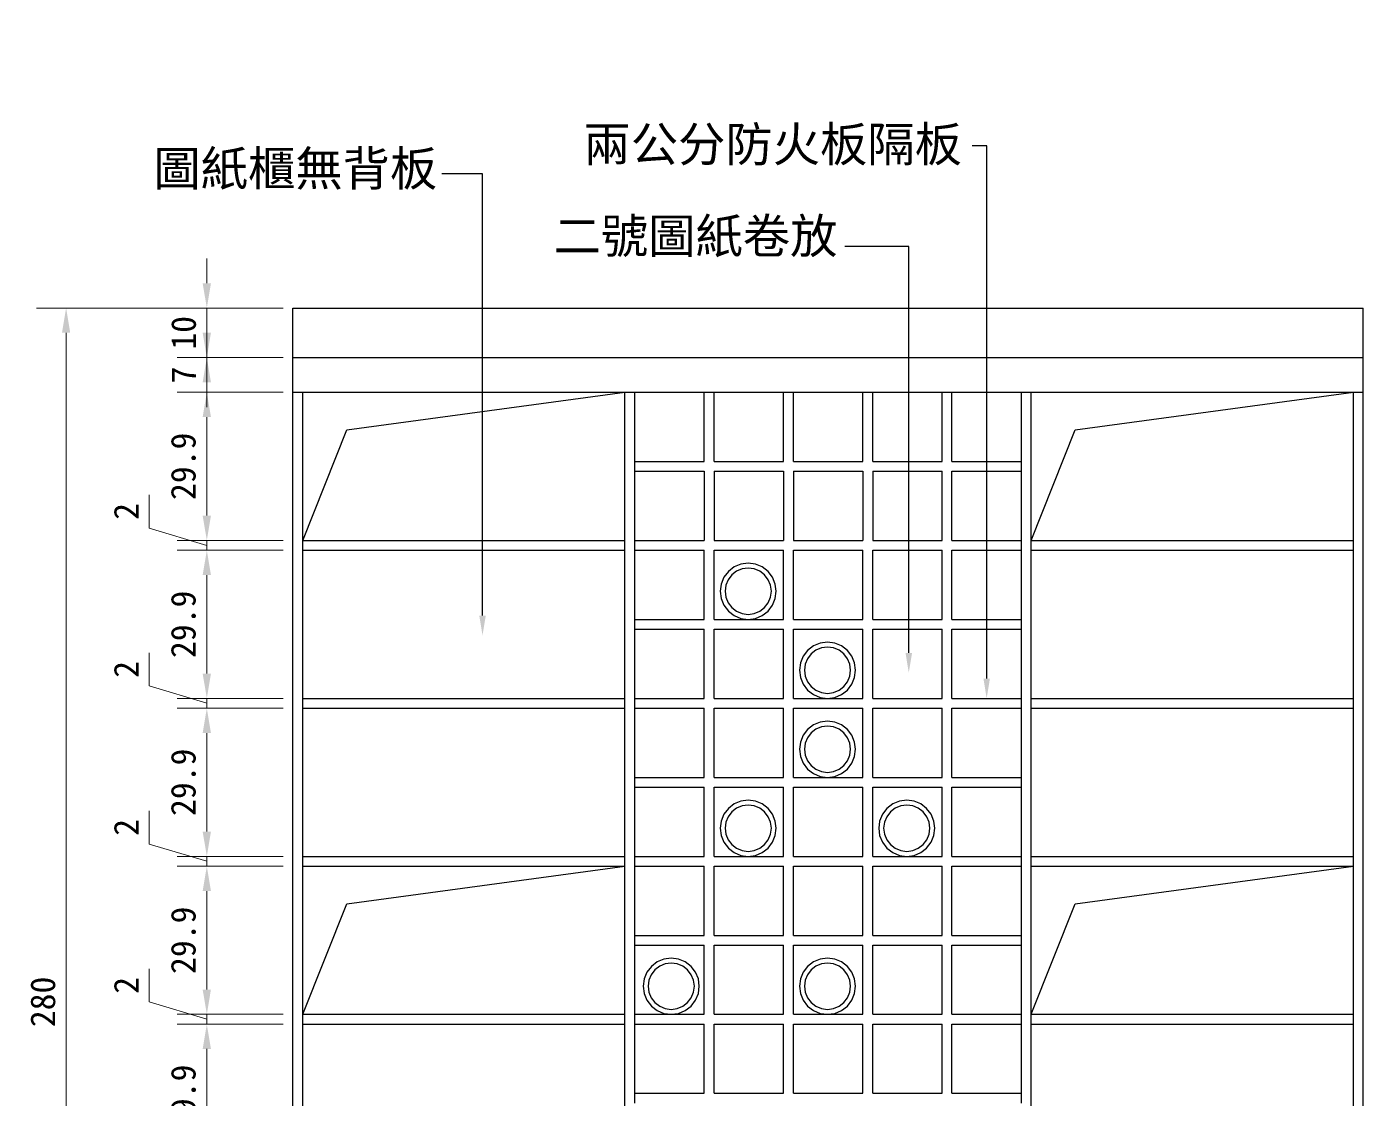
# Model space of a CAD drawing. Header units: centimetres. Extents: x 1966 to 8787, y 7398 to 12383.
# Drawn here: x 7242.3 to 7512.1, y 7723.3 to 7939.5 of the extents above; entities that cross this region are included whole.
import ezdxf
from ezdxf import colors
from ezdxf.entities.mleader import LeaderData, LeaderLine
from ezdxf.math import Vec2, Vec3

# ---------------------------------------------------------------- set-up
doc = ezdxf.new("R2010")
doc.units = ezdxf.units.CM
doc.header["$PDMODE"] = 35
doc.layers.add('8', color=8, linetype='Continuous')
doc.styles.get("Standard").update_dxf_attribs({"font": 'arial.ttf', "height": 10})
doc.styles.add('文2.5', font='kaiu.ttf', dxfattribs={"height": 2.5})
doc.styles.add('文3.5', font='', dxfattribs={"height": 3.5})
doc.styles.get('文3.5').set_extended_font_data('PMingLiU')
doc.dimstyles.new('DIM2.5', dxfattribs={"dimtxt": 2.5, "dimasz": 2.5, "dimexe": 3, "dimexo": 1, "dimgap": 1, "dimtad": 1, "dimdec": 1, "dimdsep": 46, "dimtxsty": '文2.5', "dimcen": 0, "dimadec": 0, "dimazin": 0, "dimtfac": 1, "dimtdec": 1, "dimtmove": 0, "dimatfit": 3, "dimfxl": 1, "dimlwd": 15, "dimlwe": 15, "dimarcsym": 0})

# ---------------------------------------------------------------- blocks, each defined once
blk = doc.blocks.new('*D329')
at = {"color": 0, "linetype": 'Continuous', "lineweight": 15, "transparency": 16777216}
for p, q in [((7294.07, 7738.29), (7272.68, 7738.29)), ((7278.68, 7713.41), (7278.68, 7733.29)), ((7294.07, 7708.41), (7272.68, 7708.41))]:
    blk.add_line(p, q, dxfattribs=at)
at = {"color": 0, "transparency": 16777216}
for points in [[(7277.84, 7733.29), (7279.51, 7733.29), (7278.68, 7738.29)], [(7277.84, 7713.41), (7279.51, 7713.41), (7278.68, 7708.41)]]:
    blk.add_solid(points, dxfattribs=at)
at = {"layer": 'DEFPOINTS', "color": 0, "transparency": 16777216}
for p in [(7278.68, 7738.29), (7296.07, 7738.29), (7296.07, 7708.41)]:
    blk.add_point(p, dxfattribs=at)
at = {"color": 0, "transparency": 16777216, "insert": (7273.95, 7723.35), "char_height": 5, "attachment_point": 5, "rotation": 90, "style": '文2.5'}
blk.add_mtext('29.9', dxfattribs=at)
blk = doc.blocks.new('*D330')
at = {"color": 0, "linetype": 'Continuous', "lineweight": 15, "transparency": 16777216}
for p, q in [((7278.68, 7745.29), (7278.68, 7750.29)), ((7267.04, 7742.78), (7267.04, 7749.46)), ((7278.68, 7739.29), (7267.04, 7742.78)), ((7294.07, 7740.29), (7272.68, 7740.29)), ((7278.68, 7738.29), (7278.68, 7740.29)), ((7278.68, 7738.29), (7278.68, 7740.29)), ((7294.07, 7738.29), (7272.68, 7738.29)), ((7278.68, 7733.29), (7278.68, 7728.29))]:
    blk.add_line(p, q, dxfattribs=at)
at = {"color": 0, "transparency": 16777216}
for points in [[(7277.84, 7745.29), (7279.51, 7745.29), (7278.68, 7740.29)], [(7277.84, 7733.29), (7279.51, 7733.29), (7278.68, 7738.29)]]:
    blk.add_solid(points, dxfattribs=at)
at = {"layer": 'DEFPOINTS', "color": 0, "transparency": 16777216}
for p in [(7278.68, 7740.29), (7296.07, 7740.29), (7296.07, 7738.29)]:
    blk.add_point(p, dxfattribs=at)
at = {"color": 0, "transparency": 16777216, "insert": (7262.4, 7746.12), "char_height": 5, "attachment_point": 5, "rotation": 90, "style": '文2.5'}
blk.add_mtext('2', dxfattribs=at)
blk = doc.blocks.new('*D331')
at = {"color": 0, "linetype": 'Continuous', "lineweight": 15, "transparency": 16777216}
for p, q in [((7294.07, 7770.16), (7272.68, 7770.16)), ((7278.68, 7745.29), (7278.68, 7765.16)), ((7294.07, 7740.29), (7272.68, 7740.29))]:
    blk.add_line(p, q, dxfattribs=at)
at = {"color": 0, "transparency": 16777216}
for points in [[(7277.84, 7765.16), (7279.51, 7765.16), (7278.68, 7770.16)], [(7277.84, 7745.29), (7279.51, 7745.29), (7278.68, 7740.29)]]:
    blk.add_solid(points, dxfattribs=at)
at = {"layer": 'DEFPOINTS', "color": 0, "transparency": 16777216}
for p in [(7278.68, 7770.16), (7296.07, 7770.16), (7296.07, 7740.29)]:
    blk.add_point(p, dxfattribs=at)
at = {"color": 0, "transparency": 16777216, "insert": (7273.95, 7755.22), "char_height": 5, "attachment_point": 5, "rotation": 90, "style": '文2.5'}
blk.add_mtext('29.9', dxfattribs=at)
blk = doc.blocks.new('*D332')
at = {"color": 0, "linetype": 'Continuous', "lineweight": 15, "transparency": 16777216}
for p, q in [((7278.68, 7777.16), (7278.68, 7782.16)), ((7267.04, 7774.65), (7267.04, 7781.34)), ((7278.68, 7771.16), (7267.04, 7774.65)), ((7294.07, 7772.16), (7272.68, 7772.16)), ((7278.68, 7770.16), (7278.68, 7772.16)), ((7278.68, 7770.16), (7278.68, 7772.16)), ((7294.07, 7770.16), (7272.68, 7770.16)), ((7278.68, 7765.16), (7278.68, 7760.16))]:
    blk.add_line(p, q, dxfattribs=at)
at = {"color": 0, "transparency": 16777216}
for points in [[(7277.84, 7777.16), (7279.51, 7777.16), (7278.68, 7772.16)], [(7277.84, 7765.16), (7279.51, 7765.16), (7278.68, 7770.16)]]:
    blk.add_solid(points, dxfattribs=at)
at = {"layer": 'DEFPOINTS', "color": 0, "transparency": 16777216}
for p in [(7278.68, 7772.16), (7296.07, 7772.16), (7296.07, 7770.16)]:
    blk.add_point(p, dxfattribs=at)
at = {"color": 0, "transparency": 16777216, "insert": (7262.4, 7778), "char_height": 5, "attachment_point": 5, "rotation": 90, "style": '文2.5'}
blk.add_mtext('2', dxfattribs=at)
blk = doc.blocks.new('*D333')
at = {"color": 0, "linetype": 'Continuous', "lineweight": 15, "transparency": 16777216}
for p, q in [((7294.07, 7802.04), (7272.68, 7802.04)), ((7278.68, 7777.16), (7278.68, 7797.04)), ((7294.07, 7772.16), (7272.68, 7772.16))]:
    blk.add_line(p, q, dxfattribs=at)
at = {"color": 0, "transparency": 16777216}
for points in [[(7277.84, 7797.04), (7279.51, 7797.04), (7278.68, 7802.04)], [(7277.84, 7777.16), (7279.51, 7777.16), (7278.68, 7772.16)]]:
    blk.add_solid(points, dxfattribs=at)
at = {"layer": 'DEFPOINTS', "color": 0, "transparency": 16777216}
for p in [(7278.68, 7802.04), (7296.07, 7802.04), (7296.07, 7772.16)]:
    blk.add_point(p, dxfattribs=at)
at = {"color": 0, "transparency": 16777216, "insert": (7273.95, 7787.1), "char_height": 5, "attachment_point": 5, "rotation": 90, "style": '文2.5'}
blk.add_mtext('29.9', dxfattribs=at)
blk = doc.blocks.new('*D334')
at = {"color": 0, "linetype": 'Continuous', "lineweight": 15, "transparency": 16777216}
for p, q in [((7267.04, 7806.53), (7267.04, 7813.21)), ((7278.68, 7809.04), (7278.68, 7814.04)), ((7278.68, 7803.04), (7267.04, 7806.53)), ((7294.07, 7804.04), (7272.68, 7804.04)), ((7278.68, 7802.04), (7278.68, 7804.04)), ((7278.68, 7802.04), (7278.68, 7804.04)), ((7294.07, 7802.04), (7272.68, 7802.04)), ((7278.68, 7797.04), (7278.68, 7792.04))]:
    blk.add_line(p, q, dxfattribs=at)
at = {"color": 0, "transparency": 16777216}
for points in [[(7277.84, 7809.04), (7279.51, 7809.04), (7278.68, 7804.04)], [(7277.84, 7797.04), (7279.51, 7797.04), (7278.68, 7802.04)]]:
    blk.add_solid(points, dxfattribs=at)
at = {"layer": 'DEFPOINTS', "color": 0, "transparency": 16777216}
for p in [(7278.68, 7804.04), (7296.07, 7804.04), (7296.07, 7802.04)]:
    blk.add_point(p, dxfattribs=at)
at = {"color": 0, "transparency": 16777216, "insert": (7262.4, 7809.87), "char_height": 5, "attachment_point": 5, "rotation": 90, "style": '文2.5'}
blk.add_mtext('2', dxfattribs=at)
blk = doc.blocks.new('*D335')
at = {"color": 0, "linetype": 'Continuous', "lineweight": 15, "transparency": 16777216}
for p, q in [((7294.07, 7833.91), (7272.68, 7833.91)), ((7278.68, 7809.04), (7278.68, 7828.91)), ((7294.07, 7804.04), (7272.68, 7804.04))]:
    blk.add_line(p, q, dxfattribs=at)
at = {"color": 0, "transparency": 16777216}
for points in [[(7277.84, 7828.91), (7279.51, 7828.91), (7278.68, 7833.91)], [(7277.84, 7809.04), (7279.51, 7809.04), (7278.68, 7804.04)]]:
    blk.add_solid(points, dxfattribs=at)
at = {"layer": 'DEFPOINTS', "color": 0, "transparency": 16777216}
for p in [(7278.68, 7833.91), (7296.07, 7833.91), (7296.07, 7804.04)]:
    blk.add_point(p, dxfattribs=at)
at = {"color": 0, "transparency": 16777216, "insert": (7273.95, 7818.97), "char_height": 5, "attachment_point": 5, "rotation": 90, "style": '文2.5'}
blk.add_mtext('29.9', dxfattribs=at)
blk = doc.blocks.new('*D336')
at = {"color": 0, "linetype": 'Continuous', "lineweight": 15, "transparency": 16777216}
for p, q in [((7267.04, 7838.4), (7267.04, 7845.09)), ((7278.68, 7840.91), (7278.68, 7845.91)), ((7278.68, 7834.91), (7267.04, 7838.4)), ((7294.07, 7835.91), (7272.68, 7835.91)), ((7294.07, 7833.91), (7272.68, 7833.91)), ((7278.68, 7833.91), (7278.68, 7835.91)), ((7278.68, 7833.91), (7278.68, 7835.91)), ((7278.68, 7828.91), (7278.68, 7823.91))]:
    blk.add_line(p, q, dxfattribs=at)
at = {"color": 0, "transparency": 16777216}
for points in [[(7277.84, 7840.91), (7279.51, 7840.91), (7278.68, 7835.91)], [(7277.84, 7828.91), (7279.51, 7828.91), (7278.68, 7833.91)]]:
    blk.add_solid(points, dxfattribs=at)
at = {"layer": 'DEFPOINTS', "color": 0, "transparency": 16777216}
for p in [(7278.68, 7835.91), (7296.07, 7835.91), (7296.07, 7833.91)]:
    blk.add_point(p, dxfattribs=at)
at = {"color": 0, "transparency": 16777216, "insert": (7262.4, 7841.75), "char_height": 5, "attachment_point": 5, "rotation": 90, "style": '文2.5'}
blk.add_mtext('2', dxfattribs=at)
blk = doc.blocks.new('*D337')
at = {"color": 0, "linetype": 'Continuous', "lineweight": 15, "transparency": 16777216}
for p, q in [((7294.07, 7865.79), (7272.68, 7865.79)), ((7278.68, 7840.91), (7278.68, 7860.79)), ((7294.07, 7835.91), (7272.68, 7835.91))]:
    blk.add_line(p, q, dxfattribs=at)
at = {"color": 0, "transparency": 16777216}
for points in [[(7277.84, 7860.79), (7279.51, 7860.79), (7278.68, 7865.79)], [(7277.84, 7840.91), (7279.51, 7840.91), (7278.68, 7835.91)]]:
    blk.add_solid(points, dxfattribs=at)
at = {"layer": 'DEFPOINTS', "color": 0, "transparency": 16777216}
for p in [(7278.68, 7865.79), (7296.07, 7865.79), (7296.07, 7835.91)]:
    blk.add_point(p, dxfattribs=at)
at = {"color": 0, "transparency": 16777216, "insert": (7273.95, 7850.85), "char_height": 5, "attachment_point": 5, "rotation": 90, "style": '文2.5'}
blk.add_mtext('29.9', dxfattribs=at)
blk = doc.blocks.new('*D338')
at = {"color": 0, "linetype": 'Continuous', "lineweight": 15, "transparency": 16777216}
for p, q in [((7278.68, 7877.79), (7278.68, 7882.79)), ((7294.07, 7872.79), (7272.68, 7872.79)), ((7278.68, 7865.79), (7278.68, 7872.79)), ((7294.07, 7865.79), (7272.68, 7865.79)), ((7278.68, 7860.79), (7278.68, 7855.79))]:
    blk.add_line(p, q, dxfattribs=at)
at = {"color": 0, "transparency": 16777216}
for points in [[(7277.84, 7877.79), (7279.51, 7877.79), (7278.68, 7872.79)], [(7277.84, 7860.79), (7279.51, 7860.79), (7278.68, 7865.79)]]:
    blk.add_solid(points, dxfattribs=at)
at = {"layer": 'DEFPOINTS', "color": 0, "transparency": 16777216}
for p in [(7278.68, 7872.79), (7296.07, 7872.79), (7296.07, 7865.79)]:
    blk.add_point(p, dxfattribs=at)
at = {"color": 0, "transparency": 16777216, "insert": (7274.01, 7869.29), "char_height": 5, "attachment_point": 5, "rotation": 90, "style": '文2.5'}
blk.add_mtext('7', dxfattribs=at)
blk = doc.blocks.new('*D339')
at = {"color": 0, "linetype": 'Continuous', "lineweight": 15, "transparency": 16777216}
for p, q in [((7278.68, 7887.79), (7278.68, 7892.79)), ((7294.07, 7882.79), (7272.68, 7882.79)), ((7278.68, 7872.79), (7278.68, 7882.79)), ((7294.07, 7872.79), (7272.68, 7872.79)), ((7278.68, 7867.79), (7278.68, 7862.79))]:
    blk.add_line(p, q, dxfattribs=at)
at = {"color": 0, "transparency": 16777216}
for points in [[(7277.84, 7887.79), (7279.51, 7887.79), (7278.68, 7882.79)], [(7277.84, 7867.79), (7279.51, 7867.79), (7278.68, 7872.79)]]:
    blk.add_solid(points, dxfattribs=at)
at = {"layer": 'DEFPOINTS', "color": 0, "transparency": 16777216}
for p in [(7278.68, 7882.79), (7296.07, 7882.79), (7296.07, 7872.79)]:
    blk.add_point(p, dxfattribs=at)
at = {"color": 0, "transparency": 16777216, "insert": (7274.01, 7877.79), "char_height": 5, "attachment_point": 5, "rotation": 90, "style": '文2.5'}
blk.add_mtext('10', dxfattribs=at)
blk = doc.blocks.new('*D321')
at = {"color": 0, "linetype": 'Continuous', "lineweight": 15, "transparency": 16777216}
for p, q in [((7294.07, 7882.79), (7244.28, 7882.79)), ((7250.28, 7607.79), (7250.28, 7877.79)), ((7294.07, 7602.79), (7244.28, 7602.79))]:
    blk.add_line(p, q, dxfattribs=at)
at = {"color": 0, "transparency": 16777216}
for points in [[(7249.45, 7877.79), (7251.11, 7877.79), (7250.28, 7882.79)], [(7249.45, 7607.79), (7251.11, 7607.79), (7250.28, 7602.79)]]:
    blk.add_solid(points, dxfattribs=at)
at = {"layer": 'DEFPOINTS', "color": 0, "transparency": 16777216}
for p in [(7250.28, 7882.79), (7296.07, 7882.79), (7296.07, 7602.79)]:
    blk.add_point(p, dxfattribs=at)
at = {"color": 0, "transparency": 16777216, "insert": (7245.61, 7742.79), "char_height": 5, "attachment_point": 5, "rotation": 90, "style": '文2.5'}
blk.add_mtext('280', dxfattribs=at)

msp = doc.modelspace()

# ---------------------------------------------------------------- linework, layer by layer
for p, q in [((7436.07, 7915.55), (7433.17, 7915.55)), ((7436.07, 7915.55), (7436.07, 7915.55)), ((7334.32, 7909.89), (7326.1, 7909.89)), ((7420.35, 7895.18), (7407.46, 7895.18)), ((7296.07, 7882.79), (7512.07, 7882.79)), ((7296.07, 7872.79), (7296.07, 7882.79)), ((7512.07, 7872.79), (7512.07, 7882.79)), ((7296.07, 7872.79), (7512.07, 7872.79)), ((7296.07, 7865.79), (7296.07, 7872.79)), ((7512.07, 7865.79), (7512.07, 7872.79)), ((7296.07, 7865.79), (7298.07, 7865.79)), ((7296.07, 7797.79), (7296.07, 7865.79)), ((7298.07, 7865.79), (7363.07, 7865.79)), ((7298.07, 7835.91), (7298.07, 7865.79)), ((7306.94, 7858.2), (7363.07, 7865.79)), ((7363.07, 7865.79), (7365.07, 7865.79)), ((7363.07, 7835.91), (7363.07, 7865.79)), ((7365.07, 7865.79), (7379.07, 7865.79)), ((7365.07, 7851.85), (7365.07, 7865.79)), ((7379.07, 7851.85), (7379.07, 7865.79)), ((7379.07, 7865.79), (7381.07, 7865.79)), ((7381.07, 7851.85), (7381.07, 7865.79)), ((7381.07, 7865.79), (7395.07, 7865.79)), ((7395.07, 7851.85), (7395.07, 7865.79)), ((7395.07, 7865.79), (7397.07, 7865.79)), ((7397.07, 7851.85), (7397.07, 7865.79)), ((7397.07, 7865.79), (7411.07, 7865.79)), ((7411.07, 7851.85), (7411.07, 7865.79)), ((7411.07, 7865.79), (7413.07, 7865.79)), ((7413.07, 7851.85), (7413.07, 7865.79)), ((7413.07, 7865.79), (7427.07, 7865.79)), ((7427.07, 7851.85), (7427.07, 7865.79)), ((7427.07, 7865.79), (7429.07, 7865.79)), ((7429.07, 7851.85), (7429.07, 7865.79)), ((7429.07, 7865.79), (7443.07, 7865.79)), ((7443.07, 7865.79), (7445.07, 7865.79)), ((7443.07, 7851.85), (7443.07, 7865.79)), ((7445.07, 7865.79), (7510.07, 7865.79)), ((7445.07, 7835.91), (7445.07, 7865.79)), ((7453.94, 7858.2), (7510.07, 7865.79)), ((7510.07, 7865.79), (7512.07, 7865.79)), ((7510.07, 7835.91), (7510.07, 7865.79)), ((7512.07, 7837.79), (7512.07, 7865.79)), ((7298.07, 7835.91), (7306.94, 7858.2)), ((7445.07, 7835.91), (7453.94, 7858.2)), ((7365.07, 7851.85), (7379.07, 7851.85)), ((7365.07, 7849.85), (7365.07, 7851.85)), ((7365.07, 7849.85), (7379.07, 7849.85)), ((7365.07, 7835.91), (7365.07, 7849.85)), ((7379.07, 7849.85), (7379.07, 7835.91)), ((7381.07, 7851.85), (7395.07, 7851.85)), ((7381.07, 7849.85), (7395.07, 7849.85)), ((7381.07, 7849.85), (7381.07, 7835.91)), ((7395.07, 7849.85), (7395.07, 7835.91)), ((7397.07, 7851.85), (7411.07, 7851.85)), ((7397.07, 7849.85), (7411.07, 7849.85)), ((7397.07, 7849.85), (7397.07, 7835.91)), ((7411.07, 7849.85), (7411.07, 7835.91)), ((7413.07, 7851.85), (7427.07, 7851.85)), ((7413.07, 7849.85), (7427.07, 7849.85)), ((7413.07, 7849.85), (7413.07, 7835.91)), ((7427.07, 7835.91), (7427.07, 7849.85)), ((7429.07, 7851.85), (7443.07, 7851.85)), ((7429.07, 7835.91), (7429.07, 7849.85)), ((7429.07, 7849.85), (7443.07, 7849.85)), ((7443.07, 7849.85), (7443.07, 7851.85)), ((7443.07, 7835.91), (7443.07, 7849.85)), ((7512.07, 7687.79), (7512.07, 7837.79)), ((7298.07, 7835.91), (7363.07, 7835.91)), ((7298.07, 7833.91), (7298.07, 7835.91)), ((7298.07, 7833.91), (7363.07, 7833.91)), ((7298.07, 7804.04), (7298.07, 7833.91)), ((7363.07, 7833.91), (7363.07, 7835.91)), ((7363.07, 7804.04), (7363.07, 7833.91)), ((7365.07, 7835.91), (7379.07, 7835.91)), ((7365.07, 7833.91), (7365.07, 7835.91)), ((7365.07, 7833.91), (7379.07, 7833.91)), ((7365.07, 7819.97), (7365.07, 7833.91)), ((7379.07, 7819.97), (7379.07, 7833.91)), ((7381.07, 7835.91), (7395.07, 7835.91)), ((7381.07, 7833.91), (7395.07, 7833.91)), ((7381.07, 7819.97), (7381.07, 7833.91)), ((7395.07, 7819.97), (7395.07, 7833.91)), ((7397.07, 7835.91), (7411.07, 7835.91)), ((7397.07, 7833.91), (7411.07, 7833.91)), ((7397.07, 7819.97), (7397.07, 7833.91)), ((7411.07, 7819.97), (7411.07, 7833.91)), ((7413.07, 7835.91), (7427.07, 7835.91)), ((7413.07, 7833.91), (7427.07, 7833.91)), ((7413.07, 7819.97), (7413.07, 7833.91)), ((7427.07, 7819.97), (7427.07, 7833.91)), ((7429.07, 7835.91), (7443.07, 7835.91)), ((7429.07, 7833.91), (7443.07, 7833.91)), ((7429.07, 7819.97), (7429.07, 7833.91)), ((7443.07, 7833.91), (7443.07, 7835.91)), ((7443.07, 7819.97), (7443.07, 7833.91)), ((7445.07, 7835.91), (7510.07, 7835.91)), ((7445.07, 7833.91), (7445.07, 7835.91)), ((7445.07, 7833.91), (7510.07, 7833.91)), ((7445.07, 7804.04), (7445.07, 7833.91)), ((7510.07, 7833.91), (7510.07, 7835.91)), ((7510.07, 7804.04), (7510.07, 7833.91)), ((7386.48, 7831.11), (7385.11, 7830.54)), ((7387.94, 7831.3), (7386.48, 7831.11)), ((7389.41, 7831.11), (7387.94, 7831.3)), ((7390.77, 7830.54), (7389.41, 7831.11)), ((7383.04, 7828.47), (7382.47, 7827.1)), ((7383.94, 7829.64), (7383.04, 7828.47)), ((7383.9, 7827.97), (7383.44, 7826.85)), ((7384.64, 7828.94), (7383.9, 7827.97)), ((7385.11, 7830.54), (7383.94, 7829.64)), ((7385.61, 7829.68), (7384.64, 7828.94)), ((7386.73, 7830.14), (7385.61, 7829.68)), ((7387.94, 7830.3), (7386.73, 7830.14)), ((7389.15, 7830.14), (7387.94, 7830.3)), ((7390.27, 7829.68), (7389.15, 7830.14)), ((7391.24, 7828.94), (7390.27, 7829.68)), ((7391.95, 7829.64), (7390.77, 7830.54)), ((7391.98, 7827.97), (7391.24, 7828.94)), ((7392.85, 7828.47), (7391.95, 7829.64)), ((7392.45, 7826.85), (7391.98, 7827.97)), ((7393.41, 7827.1), (7392.85, 7828.47)), ((7382.47, 7827.1), (7382.28, 7825.64)), ((7382.28, 7825.64), (7382.47, 7824.17)), ((7383.44, 7826.85), (7383.28, 7825.64)), ((7383.28, 7825.64), (7383.44, 7824.43)), ((7392.61, 7825.64), (7392.45, 7826.85)), ((7392.45, 7824.43), (7392.61, 7825.64)), ((7393.61, 7825.64), (7393.41, 7827.1)), ((7393.41, 7824.17), (7393.61, 7825.64)), ((7382.47, 7824.17), (7383.04, 7822.81)), ((7383.04, 7822.81), (7383.94, 7821.63)), ((7383.44, 7824.43), (7383.9, 7823.31)), ((7383.9, 7823.31), (7384.64, 7822.34)), ((7391.24, 7822.34), (7391.98, 7823.31)), ((7391.95, 7821.63), (7392.85, 7822.81)), ((7391.98, 7823.31), (7392.45, 7824.43)), ((7392.85, 7822.81), (7393.41, 7824.17)), ((7365.07, 7819.97), (7379.07, 7819.97)), ((7365.07, 7817.97), (7365.07, 7819.97)), ((7381.07, 7819.97), (7387.94, 7819.97)), ((7383.94, 7821.63), (7385.11, 7820.73)), ((7384.64, 7822.34), (7385.61, 7821.6)), ((7385.11, 7820.73), (7386.48, 7820.17)), ((7385.61, 7821.6), (7386.73, 7821.13)), ((7386.48, 7820.17), (7387.94, 7819.97)), ((7386.73, 7821.13), (7387.94, 7820.97)), ((7387.94, 7820.97), (7389.15, 7821.13)), ((7387.94, 7819.97), (7389.41, 7820.17)), ((7387.94, 7819.97), (7395.07, 7819.97)), ((7389.15, 7821.13), (7390.27, 7821.6)), ((7389.41, 7820.17), (7390.77, 7820.73)), ((7390.27, 7821.6), (7391.24, 7822.34)), ((7390.77, 7820.73), (7391.95, 7821.63)), ((7397.07, 7819.97), (7411.07, 7819.97)), ((7413.07, 7819.97), (7427.07, 7819.97)), ((7429.07, 7819.97), (7443.07, 7819.97)), ((7443.07, 7817.97), (7443.07, 7819.97)), ((7365.07, 7817.97), (7379.07, 7817.97)), ((7365.07, 7804.04), (7365.07, 7817.97)), ((7379.07, 7804.04), (7379.07, 7817.97)), ((7381.07, 7817.97), (7395.07, 7817.97)), ((7381.07, 7804.04), (7381.07, 7817.97)), ((7395.07, 7804.04), (7395.07, 7817.97)), ((7397.07, 7817.97), (7411.07, 7817.97)), ((7397.07, 7804.04), (7397.07, 7817.97)), ((7411.07, 7804.04), (7411.07, 7817.97)), ((7413.07, 7817.97), (7427.07, 7817.97)), ((7413.07, 7804.04), (7413.07, 7817.97)), ((7427.07, 7804.04), (7427.07, 7817.97)), ((7429.07, 7817.97), (7443.07, 7817.97)), ((7429.07, 7804.04), (7429.07, 7817.97)), ((7443.07, 7804.04), (7443.07, 7817.97)), ((7401.11, 7814.61), (7399.94, 7813.71)), ((7402.48, 7815.17), (7401.11, 7814.61)), ((7403.94, 7815.37), (7402.48, 7815.17)), ((7405.41, 7815.17), (7403.94, 7815.37)), ((7406.77, 7814.61), (7405.41, 7815.17)), ((7407.95, 7813.71), (7406.77, 7814.61)), ((7399.04, 7812.53), (7398.47, 7811.17)), ((7399.94, 7813.71), (7399.04, 7812.53)), ((7399.9, 7812.03), (7399.44, 7810.91)), ((7400.64, 7813), (7399.9, 7812.03)), ((7401.61, 7813.74), (7400.64, 7813)), ((7402.73, 7814.21), (7401.61, 7813.74)), ((7403.94, 7814.37), (7402.73, 7814.21)), ((7405.15, 7814.21), (7403.94, 7814.37)), ((7406.27, 7813.74), (7405.15, 7814.21)), ((7407.24, 7813), (7406.27, 7813.74)), ((7407.98, 7812.03), (7407.24, 7813)), ((7408.85, 7812.53), (7407.95, 7813.71)), ((7408.45, 7810.91), (7407.98, 7812.03)), ((7409.41, 7811.17), (7408.85, 7812.53)), ((7398.47, 7811.17), (7398.28, 7809.7)), ((7398.28, 7809.7), (7398.47, 7808.23)), ((7399.44, 7810.91), (7399.28, 7809.7)), ((7399.28, 7809.7), (7399.44, 7808.49)), ((7408.61, 7809.7), (7408.45, 7810.91)), ((7408.45, 7808.49), (7408.61, 7809.7)), ((7409.61, 7809.7), (7409.41, 7811.17)), ((7409.41, 7808.23), (7409.61, 7809.7)), ((7398.47, 7808.23), (7399.04, 7806.87)), ((7399.04, 7806.87), (7399.94, 7805.69)), ((7399.44, 7808.49), (7399.9, 7807.37)), ((7399.9, 7807.37), (7400.64, 7806.4)), ((7400.64, 7806.4), (7401.61, 7805.66)), ((7406.27, 7805.66), (7407.24, 7806.4)), ((7407.24, 7806.4), (7407.98, 7807.37)), ((7407.95, 7805.69), (7408.85, 7806.87)), ((7407.98, 7807.37), (7408.45, 7808.49)), ((7408.85, 7806.87), (7409.41, 7808.23)), ((7298.07, 7804.04), (7363.07, 7804.04)), ((7298.07, 7802.04), (7298.07, 7804.04)), ((7363.07, 7802.04), (7363.07, 7804.04)), ((7365.07, 7804.04), (7379.07, 7804.04)), ((7365.07, 7802.04), (7365.07, 7804.04)), ((7381.07, 7804.04), (7395.07, 7804.04)), ((7397.07, 7804.04), (7403.94, 7804.04)), ((7399.94, 7805.69), (7401.11, 7804.79)), ((7401.11, 7804.79), (7402.48, 7804.23)), ((7401.61, 7805.66), (7402.73, 7805.19)), ((7402.48, 7804.23), (7403.94, 7804.04)), ((7402.73, 7805.19), (7403.94, 7805.04)), ((7403.94, 7805.04), (7405.15, 7805.19)), ((7403.94, 7804.04), (7405.41, 7804.23)), ((7403.94, 7804.04), (7411.07, 7804.04)), ((7405.15, 7805.19), (7406.27, 7805.66)), ((7405.41, 7804.23), (7406.77, 7804.79)), ((7406.77, 7804.79), (7407.95, 7805.69)), ((7413.07, 7804.04), (7427.07, 7804.04)), ((7429.07, 7804.04), (7443.07, 7804.04)), ((7443.07, 7802.04), (7443.07, 7804.04)), ((7445.07, 7804.04), (7510.07, 7804.04)), ((7445.07, 7802.04), (7445.07, 7804.04)), ((7510.07, 7802.04), (7510.07, 7804.04)), ((7298.07, 7802.04), (7363.07, 7802.04)), ((7298.07, 7772.16), (7298.07, 7802.04)), ((7363.07, 7772.16), (7363.07, 7802.04)), ((7365.07, 7802.04), (7379.07, 7802.04)), ((7365.07, 7788.1), (7365.07, 7802.04)), ((7379.07, 7788.1), (7379.07, 7802.04)), ((7381.07, 7802.04), (7395.07, 7802.04)), ((7381.07, 7788.1), (7381.07, 7802.04)), ((7395.07, 7788.1), (7395.07, 7802.04)), ((7397.07, 7802.04), (7411.07, 7802.04)), ((7397.07, 7788.1), (7397.07, 7802.04)), ((7411.07, 7788.1), (7411.07, 7802.04)), ((7413.07, 7802.04), (7427.07, 7802.04)), ((7413.07, 7788.1), (7413.07, 7802.04)), ((7427.07, 7788.1), (7427.07, 7802.04)), ((7429.07, 7802.04), (7443.07, 7802.04)), ((7429.07, 7788.1), (7429.07, 7802.04)), ((7443.07, 7788.1), (7443.07, 7802.04)), ((7445.07, 7802.04), (7510.07, 7802.04)), ((7445.07, 7772.16), (7445.07, 7802.04)), ((7510.07, 7772.16), (7510.07, 7802.04)), ((7401.11, 7798.67), (7399.94, 7797.77)), ((7402.48, 7799.23), (7401.11, 7798.67)), ((7402.73, 7798.27), (7401.61, 7797.8)), ((7403.94, 7799.43), (7402.48, 7799.23)), ((7403.94, 7798.43), (7402.73, 7798.27)), ((7405.41, 7799.23), (7403.94, 7799.43)), ((7405.15, 7798.27), (7403.94, 7798.43)), ((7406.27, 7797.8), (7405.15, 7798.27)), ((7406.77, 7798.67), (7405.41, 7799.23)), ((7407.95, 7797.77), (7406.77, 7798.67)), ((7296.07, 7602.79), (7296.07, 7797.79)), ((7399.04, 7796.6), (7398.47, 7795.23)), ((7399.94, 7797.77), (7399.04, 7796.6)), ((7399.9, 7796.1), (7399.44, 7794.97)), ((7400.64, 7797.06), (7399.9, 7796.1)), ((7401.61, 7797.8), (7400.64, 7797.06)), ((7407.24, 7797.06), (7406.27, 7797.8)), ((7407.98, 7796.1), (7407.24, 7797.06)), ((7408.85, 7796.6), (7407.95, 7797.77)), ((7408.45, 7794.97), (7407.98, 7796.1)), ((7409.41, 7795.23), (7408.85, 7796.6)), ((7398.47, 7795.23), (7398.28, 7793.76)), ((7398.28, 7793.76), (7398.47, 7792.3)), ((7399.44, 7794.97), (7399.28, 7793.76)), ((7399.28, 7793.76), (7399.44, 7792.56)), ((7408.61, 7793.76), (7408.45, 7794.97)), ((7408.45, 7792.56), (7408.61, 7793.76)), ((7409.61, 7793.76), (7409.41, 7795.23)), ((7409.41, 7792.3), (7409.61, 7793.76)), ((7398.47, 7792.3), (7399.04, 7790.93)), ((7399.04, 7790.93), (7399.94, 7789.76)), ((7399.44, 7792.56), (7399.9, 7791.43)), ((7399.9, 7791.43), (7400.64, 7790.46)), ((7400.64, 7790.46), (7401.61, 7789.72)), ((7406.27, 7789.72), (7407.24, 7790.46)), ((7407.24, 7790.46), (7407.98, 7791.43)), ((7407.95, 7789.76), (7408.85, 7790.93)), ((7407.98, 7791.43), (7408.45, 7792.56)), ((7408.85, 7790.93), (7409.41, 7792.3)), ((7365.07, 7788.1), (7379.07, 7788.1)), ((7365.07, 7786.1), (7365.07, 7788.1)), ((7381.07, 7788.1), (7395.07, 7788.1)), ((7397.07, 7788.1), (7403.94, 7788.1)), ((7399.94, 7789.76), (7401.11, 7788.86)), ((7401.11, 7788.86), (7402.48, 7788.29)), ((7401.61, 7789.72), (7402.73, 7789.26)), ((7402.48, 7788.29), (7403.94, 7788.1)), ((7402.73, 7789.26), (7403.94, 7789.1)), ((7403.94, 7789.1), (7405.15, 7789.26)), ((7403.94, 7788.1), (7405.41, 7788.29)), ((7403.94, 7788.1), (7411.07, 7788.1)), ((7405.15, 7789.26), (7406.27, 7789.72)), ((7405.41, 7788.29), (7406.77, 7788.86)), ((7406.77, 7788.86), (7407.95, 7789.76)), ((7413.07, 7788.1), (7427.07, 7788.1)), ((7429.07, 7788.1), (7443.07, 7788.1)), ((7443.07, 7786.1), (7443.07, 7788.1)), ((7365.07, 7786.1), (7379.07, 7786.1)), ((7365.07, 7772.16), (7365.07, 7786.1)), ((7379.07, 7772.16), (7379.07, 7786.1)), ((7381.07, 7786.1), (7395.07, 7786.1)), ((7381.07, 7772.16), (7381.07, 7786.1)), ((7395.07, 7772.16), (7395.07, 7786.1)), ((7397.07, 7786.1), (7411.07, 7786.1)), ((7397.07, 7772.16), (7397.07, 7786.1)), ((7411.07, 7772.16), (7411.07, 7786.1)), ((7413.07, 7786.1), (7427.07, 7786.1)), ((7413.07, 7772.16), (7413.07, 7786.1)), ((7427.07, 7772.16), (7427.07, 7786.1)), ((7429.07, 7786.1), (7443.07, 7786.1)), ((7429.07, 7772.16), (7429.07, 7786.1)), ((7443.07, 7772.16), (7443.07, 7786.1)), ((7385.11, 7782.73), (7383.94, 7781.83)), ((7386.48, 7783.3), (7385.11, 7782.73)), ((7386.73, 7782.33), (7385.61, 7781.87)), ((7387.94, 7783.49), (7386.48, 7783.3)), ((7387.94, 7782.49), (7386.73, 7782.33)), ((7389.41, 7783.3), (7387.94, 7783.49)), ((7389.15, 7782.33), (7387.94, 7782.49)), ((7390.27, 7781.87), (7389.15, 7782.33)), ((7390.77, 7782.73), (7389.41, 7783.3)), ((7391.95, 7781.83), (7390.77, 7782.73)), ((7417.11, 7782.73), (7415.94, 7781.83)), ((7418.48, 7783.3), (7417.11, 7782.73)), ((7418.73, 7782.33), (7417.61, 7781.87)), ((7419.94, 7783.49), (7418.48, 7783.3)), ((7419.94, 7782.49), (7418.73, 7782.33)), ((7421.41, 7783.3), (7419.94, 7783.49)), ((7421.15, 7782.33), (7419.94, 7782.49)), ((7422.27, 7781.87), (7421.15, 7782.33)), ((7422.77, 7782.73), (7421.41, 7783.3)), ((7423.95, 7781.83), (7422.77, 7782.73)), ((7383.04, 7780.66), (7382.47, 7779.29)), ((7383.94, 7781.83), (7383.04, 7780.66)), ((7383.9, 7780.16), (7383.44, 7779.03)), ((7384.64, 7781.12), (7383.9, 7780.16)), ((7385.61, 7781.87), (7384.64, 7781.12)), ((7391.24, 7781.12), (7390.27, 7781.87)), ((7391.98, 7780.16), (7391.24, 7781.12)), ((7392.85, 7780.66), (7391.95, 7781.83)), ((7392.45, 7779.03), (7391.98, 7780.16)), ((7393.41, 7779.29), (7392.85, 7780.66)), ((7415.04, 7780.66), (7414.47, 7779.29)), ((7415.94, 7781.83), (7415.04, 7780.66)), ((7415.9, 7780.16), (7415.44, 7779.03)), ((7416.64, 7781.12), (7415.9, 7780.16)), ((7417.61, 7781.87), (7416.64, 7781.12)), ((7423.24, 7781.12), (7422.27, 7781.87)), ((7423.98, 7780.16), (7423.24, 7781.12)), ((7424.85, 7780.66), (7423.95, 7781.83)), ((7424.45, 7779.03), (7423.98, 7780.16)), ((7425.41, 7779.29), (7424.85, 7780.66)), ((7382.47, 7779.29), (7382.28, 7777.83)), ((7382.28, 7777.83), (7382.47, 7776.36)), ((7383.44, 7779.03), (7383.28, 7777.83)), ((7383.28, 7777.83), (7383.44, 7776.62)), ((7392.61, 7777.83), (7392.45, 7779.03)), ((7392.45, 7776.62), (7392.61, 7777.83)), ((7393.61, 7777.83), (7393.41, 7779.29)), ((7393.41, 7776.36), (7393.61, 7777.83)), ((7414.47, 7779.29), (7414.28, 7777.83)), ((7414.28, 7777.83), (7414.47, 7776.36)), ((7415.44, 7779.03), (7415.28, 7777.83)), ((7415.28, 7777.83), (7415.44, 7776.62)), ((7424.61, 7777.83), (7424.45, 7779.03)), ((7424.45, 7776.62), (7424.61, 7777.83)), ((7425.61, 7777.83), (7425.41, 7779.29)), ((7425.41, 7776.36), (7425.61, 7777.83)), ((7382.47, 7776.36), (7383.04, 7774.99)), ((7383.04, 7774.99), (7383.94, 7773.82)), ((7383.44, 7776.62), (7383.9, 7775.49)), ((7383.9, 7775.49), (7384.64, 7774.53)), ((7384.64, 7774.53), (7385.61, 7773.79)), ((7390.27, 7773.79), (7391.24, 7774.53)), ((7391.24, 7774.53), (7391.98, 7775.49)), ((7391.95, 7773.82), (7392.85, 7774.99)), ((7391.98, 7775.49), (7392.45, 7776.62)), ((7392.85, 7774.99), (7393.41, 7776.36)), ((7414.47, 7776.36), (7415.04, 7774.99)), ((7415.04, 7774.99), (7415.94, 7773.82)), ((7415.44, 7776.62), (7415.9, 7775.49)), ((7415.9, 7775.49), (7416.64, 7774.53)), ((7416.64, 7774.53), (7417.61, 7773.79)), ((7422.27, 7773.79), (7423.24, 7774.53)), ((7423.24, 7774.53), (7423.98, 7775.49)), ((7423.95, 7773.82), (7424.85, 7774.99)), ((7423.98, 7775.49), (7424.45, 7776.62)), ((7424.85, 7774.99), (7425.41, 7776.36)), ((7298.07, 7772.16), (7363.07, 7772.16)), ((7298.07, 7770.16), (7298.07, 7772.16)), ((7363.07, 7770.16), (7363.07, 7772.16)), ((7365.07, 7772.16), (7379.07, 7772.16)), ((7365.07, 7770.16), (7365.07, 7772.16)), ((7381.07, 7772.16), (7387.94, 7772.16)), ((7383.94, 7773.82), (7385.11, 7772.92)), ((7385.11, 7772.92), (7386.48, 7772.35)), ((7385.61, 7773.79), (7386.73, 7773.32)), ((7386.48, 7772.35), (7387.94, 7772.16)), ((7386.73, 7773.32), (7387.94, 7773.16)), ((7387.94, 7773.16), (7389.15, 7773.32)), ((7387.94, 7772.16), (7389.41, 7772.35)), ((7387.94, 7772.16), (7395.07, 7772.16)), ((7389.15, 7773.32), (7390.27, 7773.79)), ((7389.41, 7772.35), (7390.77, 7772.92)), ((7390.77, 7772.92), (7391.95, 7773.82)), ((7397.07, 7772.16), (7411.07, 7772.16)), ((7413.07, 7772.16), (7419.94, 7772.16)), ((7415.94, 7773.82), (7417.11, 7772.92)), ((7417.11, 7772.92), (7418.48, 7772.35)), ((7417.61, 7773.79), (7418.73, 7773.32)), ((7418.48, 7772.35), (7419.94, 7772.16)), ((7418.73, 7773.32), (7419.94, 7773.16)), ((7419.94, 7773.16), (7421.15, 7773.32)), ((7419.94, 7772.16), (7421.41, 7772.35)), ((7419.94, 7772.16), (7427.07, 7772.16)), ((7421.15, 7773.32), (7422.27, 7773.79)), ((7421.41, 7772.35), (7422.77, 7772.92)), ((7422.77, 7772.92), (7423.95, 7773.82)), ((7429.07, 7772.16), (7443.07, 7772.16)), ((7443.07, 7770.16), (7443.07, 7772.16)), ((7445.07, 7772.16), (7510.07, 7772.16)), ((7445.07, 7770.16), (7445.07, 7772.16)), ((7510.07, 7770.16), (7510.07, 7772.16)), ((7298.07, 7770.16), (7363.07, 7770.16)), ((7298.07, 7740.29), (7298.07, 7770.16)), ((7306.94, 7762.58), (7363.07, 7770.16)), ((7363.07, 7740.29), (7363.07, 7770.16)), ((7365.07, 7770.16), (7379.07, 7770.16)), ((7365.07, 7756.22), (7365.07, 7770.16)), ((7379.07, 7756.22), (7379.07, 7770.16)), ((7381.07, 7770.16), (7395.07, 7770.16)), ((7381.07, 7756.22), (7381.07, 7770.16)), ((7395.07, 7756.22), (7395.07, 7770.16)), ((7397.07, 7770.16), (7411.07, 7770.16)), ((7397.07, 7756.22), (7397.07, 7770.16)), ((7411.07, 7756.22), (7411.07, 7770.16)), ((7413.07, 7770.16), (7427.07, 7770.16)), ((7413.07, 7756.22), (7413.07, 7770.16)), ((7427.07, 7756.22), (7427.07, 7770.16)), ((7429.07, 7770.16), (7443.07, 7770.16)), ((7429.07, 7756.22), (7429.07, 7770.16)), ((7443.07, 7756.22), (7443.07, 7770.16)), ((7445.07, 7770.16), (7510.07, 7770.16)), ((7445.07, 7740.29), (7445.07, 7770.16)), ((7453.94, 7762.58), (7510.07, 7770.16)), ((7510.07, 7740.29), (7510.07, 7770.16)), ((7298.07, 7740.29), (7306.94, 7762.58)), ((7445.07, 7740.29), (7453.94, 7762.58)), ((7365.07, 7756.22), (7379.07, 7756.22)), ((7365.07, 7754.22), (7365.07, 7756.22)), ((7381.07, 7756.22), (7395.07, 7756.22)), ((7397.07, 7756.22), (7411.07, 7756.22)), ((7413.07, 7756.22), (7427.07, 7756.22)), ((7429.07, 7756.22), (7443.07, 7756.22)), ((7443.07, 7754.22), (7443.07, 7756.22)), ((7365.07, 7754.22), (7379.07, 7754.22)), ((7365.07, 7740.29), (7365.07, 7754.22)), ((7379.07, 7740.29), (7379.07, 7754.22)), ((7381.07, 7754.22), (7395.07, 7754.22)), ((7381.07, 7740.29), (7381.07, 7754.22)), ((7395.07, 7740.29), (7395.07, 7754.22)), ((7397.07, 7754.22), (7411.07, 7754.22)), ((7397.07, 7740.29), (7397.07, 7754.22)), ((7411.07, 7740.29), (7411.07, 7754.22)), ((7413.07, 7754.22), (7427.07, 7754.22)), ((7413.07, 7740.29), (7413.07, 7754.22)), ((7427.07, 7740.29), (7427.07, 7754.22)), ((7429.07, 7754.22), (7443.07, 7754.22)), ((7429.07, 7740.29), (7429.07, 7754.22)), ((7443.07, 7740.29), (7443.07, 7754.22)), ((7368.4, 7749.96), (7367.5, 7748.78)), ((7369.58, 7750.86), (7368.4, 7749.96)), ((7370.08, 7749.99), (7369.11, 7749.25)), ((7370.94, 7751.42), (7369.58, 7750.86)), ((7371.2, 7750.46), (7370.08, 7749.99)), ((7372.41, 7751.62), (7370.94, 7751.42)), ((7372.41, 7750.62), (7371.2, 7750.46)), ((7373.87, 7751.42), (7372.41, 7751.62)), ((7373.62, 7750.46), (7372.41, 7750.62)), ((7374.74, 7749.99), (7373.62, 7750.46)), ((7375.24, 7750.86), (7373.87, 7751.42)), ((7375.71, 7749.25), (7374.74, 7749.99)), ((7376.41, 7749.96), (7375.24, 7750.86)), ((7377.31, 7748.78), (7376.41, 7749.96)), ((7399.94, 7749.96), (7399.04, 7748.78)), ((7401.11, 7750.86), (7399.94, 7749.96)), ((7401.61, 7749.99), (7400.64, 7749.25)), ((7402.48, 7751.42), (7401.11, 7750.86)), ((7402.73, 7750.46), (7401.61, 7749.99)), ((7403.94, 7751.62), (7402.48, 7751.42)), ((7403.94, 7750.62), (7402.73, 7750.46)), ((7405.41, 7751.42), (7403.94, 7751.62)), ((7405.15, 7750.46), (7403.94, 7750.62)), ((7406.27, 7749.99), (7405.15, 7750.46)), ((7406.77, 7750.86), (7405.41, 7751.42)), ((7407.24, 7749.25), (7406.27, 7749.99)), ((7407.95, 7749.96), (7406.77, 7750.86)), ((7408.85, 7748.78), (7407.95, 7749.96)), ((7366.94, 7747.42), (7366.74, 7745.95)), ((7367.5, 7748.78), (7366.94, 7747.42)), ((7367.9, 7747.16), (7367.74, 7745.95)), ((7368.37, 7748.28), (7367.9, 7747.16)), ((7369.11, 7749.25), (7368.37, 7748.28)), ((7376.45, 7748.28), (7375.71, 7749.25)), ((7376.91, 7747.16), (7376.45, 7748.28)), ((7377.07, 7745.95), (7376.91, 7747.16)), ((7377.88, 7747.42), (7377.31, 7748.78)), ((7378.07, 7745.95), (7377.88, 7747.42)), ((7398.47, 7747.42), (7398.28, 7745.95)), ((7399.04, 7748.78), (7398.47, 7747.42)), ((7399.44, 7747.16), (7399.28, 7745.95)), ((7399.9, 7748.28), (7399.44, 7747.16)), ((7400.64, 7749.25), (7399.9, 7748.28)), ((7407.98, 7748.28), (7407.24, 7749.25)), ((7408.45, 7747.16), (7407.98, 7748.28)), ((7408.61, 7745.95), (7408.45, 7747.16)), ((7409.41, 7747.42), (7408.85, 7748.78)), ((7409.61, 7745.95), (7409.41, 7747.42)), ((7366.74, 7745.95), (7366.94, 7744.48)), ((7366.94, 7744.48), (7367.5, 7743.12)), ((7367.74, 7745.95), (7367.9, 7744.74)), ((7367.9, 7744.74), (7368.37, 7743.62)), ((7376.45, 7743.62), (7376.91, 7744.74)), ((7376.91, 7744.74), (7377.07, 7745.95)), ((7377.31, 7743.12), (7377.88, 7744.48)), ((7377.88, 7744.48), (7378.07, 7745.95)), ((7398.28, 7745.95), (7398.47, 7744.48)), ((7398.47, 7744.48), (7399.04, 7743.12)), ((7399.28, 7745.95), (7399.44, 7744.74)), ((7399.44, 7744.74), (7399.9, 7743.62)), ((7407.98, 7743.62), (7408.45, 7744.74)), ((7408.45, 7744.74), (7408.61, 7745.95)), ((7408.85, 7743.12), (7409.41, 7744.48)), ((7409.41, 7744.48), (7409.61, 7745.95)), ((7367.5, 7743.12), (7368.4, 7741.94)), ((7368.37, 7743.62), (7369.11, 7742.65)), ((7368.4, 7741.94), (7369.58, 7741.04)), ((7369.11, 7742.65), (7370.08, 7741.91)), ((7370.08, 7741.91), (7371.2, 7741.44)), ((7373.62, 7741.44), (7374.74, 7741.91)), ((7374.74, 7741.91), (7375.71, 7742.65)), ((7375.24, 7741.04), (7376.41, 7741.94)), ((7375.71, 7742.65), (7376.45, 7743.62)), ((7376.41, 7741.94), (7377.31, 7743.12)), ((7399.04, 7743.12), (7399.94, 7741.94)), ((7399.9, 7743.62), (7400.64, 7742.65)), ((7399.94, 7741.94), (7401.11, 7741.04)), ((7400.64, 7742.65), (7401.61, 7741.91)), ((7401.61, 7741.91), (7402.73, 7741.44)), ((7405.15, 7741.44), (7406.27, 7741.91)), ((7406.27, 7741.91), (7407.24, 7742.65)), ((7406.77, 7741.04), (7407.95, 7741.94)), ((7407.24, 7742.65), (7407.98, 7743.62)), ((7407.95, 7741.94), (7408.85, 7743.12)), ((7298.07, 7740.29), (7363.07, 7740.29)), ((7298.07, 7738.29), (7298.07, 7740.29)), ((7363.07, 7738.29), (7363.07, 7740.29)), ((7365.07, 7740.29), (7372.41, 7740.29)), ((7365.07, 7738.29), (7365.07, 7740.29)), ((7369.58, 7741.04), (7370.94, 7740.48)), ((7370.94, 7740.48), (7372.41, 7740.29)), ((7371.2, 7741.44), (7372.41, 7741.29)), ((7372.41, 7741.29), (7373.62, 7741.44)), ((7372.41, 7740.29), (7373.87, 7740.48)), ((7372.41, 7740.29), (7379.07, 7740.29)), ((7373.87, 7740.48), (7375.24, 7741.04)), ((7381.07, 7740.29), (7395.07, 7740.29)), ((7397.07, 7740.29), (7403.94, 7740.29)), ((7401.11, 7741.04), (7402.48, 7740.48)), ((7402.48, 7740.48), (7403.94, 7740.29)), ((7402.73, 7741.44), (7403.94, 7741.29)), ((7403.94, 7741.29), (7405.15, 7741.44)), ((7403.94, 7740.29), (7405.41, 7740.48)), ((7403.94, 7740.29), (7411.07, 7740.29)), ((7405.41, 7740.48), (7406.77, 7741.04)), ((7413.07, 7740.29), (7427.07, 7740.29)), ((7429.07, 7740.29), (7443.07, 7740.29)), ((7443.07, 7738.29), (7443.07, 7740.29)), ((7445.07, 7740.29), (7510.07, 7740.29)), ((7445.07, 7738.29), (7445.07, 7740.29)), ((7510.07, 7738.29), (7510.07, 7740.29)), ((7298.07, 7738.29), (7363.07, 7738.29)), ((7298.07, 7708.41), (7298.07, 7738.29)), ((7363.07, 7708.41), (7363.07, 7738.29)), ((7365.07, 7738.29), (7379.07, 7738.29)), ((7365.07, 7724.35), (7365.07, 7738.29)), ((7379.07, 7724.35), (7379.07, 7738.29)), ((7381.07, 7738.29), (7395.07, 7738.29)), ((7381.07, 7724.35), (7381.07, 7738.29)), ((7395.07, 7724.35), (7395.07, 7738.29)), ((7397.07, 7738.29), (7411.07, 7738.29)), ((7397.07, 7724.35), (7397.07, 7738.29)), ((7411.07, 7724.35), (7411.07, 7738.29)), ((7413.07, 7738.29), (7427.07, 7738.29)), ((7413.07, 7724.35), (7413.07, 7738.29)), ((7427.07, 7724.35), (7427.07, 7738.29)), ((7429.07, 7738.29), (7443.07, 7738.29)), ((7429.07, 7724.35), (7429.07, 7738.29)), ((7443.07, 7724.35), (7443.07, 7738.29)), ((7445.07, 7738.29), (7510.07, 7738.29)), ((7445.07, 7708.41), (7445.07, 7738.29)), ((7510.07, 7708.41), (7510.07, 7738.29)), ((7365.07, 7724.35), (7379.07, 7724.35)), ((7365.07, 7722.35), (7365.07, 7724.35)), ((7381.07, 7724.35), (7395.07, 7724.35)), ((7397.07, 7724.35), (7411.07, 7724.35)), ((7413.07, 7724.35), (7427.07, 7724.35)), ((7429.07, 7724.35), (7443.07, 7724.35)), ((7443.07, 7722.35), (7443.07, 7724.35))]:
    msp.add_line(p, q)

# ---------------------------------------------------------------- texts
at = {"layer": '8', "color": 7, "char_height": 7, "attachment_point": 4, "style": '文3.5'}
for s, insert in [('{\\fSimSun|b0|i0|c134|p2;兩公分防火板隔板}', (7354.69, 7915.45)), ('{\\fSimSun|b0|i0|c134|p2;圖紙櫃無背板}', (7267.89, 7910.55)), ('{\\fSimSun|b0|i0|c134|p2;二號圖紙卷放}', (7348.66, 7896.93))]:
    msp.add_mtext(s, dxfattribs=dict(at, insert=insert))

# ---------------------------------------------------------------- dimensions: what is measured, and where the dimension line sits
for base, p1, p2, picture, middle in [((7278.68, 7882.79), (7296.07, 7872.79), (7296.07, 7882.79), '*D339', (7274.01, 7877.79)), ((7250.28, 7882.79), (7296.07, 7602.79), (7296.07, 7882.79), '*D321', (7245.61, 7742.79)), ((7278.68, 7872.79), (7296.07, 7865.79), (7296.07, 7872.79), '*D338', (7274.01, 7869.29)), ((7278.68, 7865.79), (7296.07, 7835.91), (7296.07, 7865.79), '*D337', (7273.95, 7850.85)), ((7278.68, 7835.91), (7296.07, 7833.91), (7296.07, 7835.91), '*D336', (7262.4, 7840.4)), ((7278.68, 7833.91), (7296.07, 7804.04), (7296.07, 7833.91), '*D335', (7273.95, 7818.97)), ((7278.68, 7804.04), (7296.07, 7802.04), (7296.07, 7804.04), '*D334', (7262.4, 7808.53)), ((7278.68, 7802.04), (7296.07, 7772.16), (7296.07, 7802.04), '*D333', (7273.95, 7787.1)), ((7278.68, 7772.16), (7296.07, 7770.16), (7296.07, 7772.16), '*D332', (7262.4, 7776.65)), ((7278.68, 7770.16), (7296.07, 7740.29), (7296.07, 7770.16), '*D331', (7273.95, 7755.22)), ((7278.68, 7740.29), (7296.07, 7738.29), (7296.07, 7740.29), '*D330', (7262.4, 7744.78)), ((7278.68, 7738.29), (7296.07, 7708.41), (7296.07, 7738.29), '*D329', (7273.95, 7723.35))]:
    dim = msp.add_linear_dim(base=base, p1=p1, p2=p2, angle=90, dimstyle='DIM2.5')
    dim.commit()
    dim.dimension.update_dxf_attribs({"geometry": picture, "text_midpoint": middle})

# ---------------------------------------------------------------- leaders
ml = msp.add_multileader_mtext('Standard')
ml.set_content('', color=256)
ml.set_leader_properties()
ml.build(insert=Vec2(0, 0))
ml.multileader.update_dxf_attribs({"has_dogleg": 0})
ctx = ml.context
ctx.base_point, ctx.char_height, ctx.plane_origin = Vec3(7436.07, 7915.55), 48, Vec3(7436.07, 7804.04)
notes = []
notes.append((ctx, [(0, (1, 1, 0), (7428.07, 7915.55), (1, 0), 8, [(0, [(7436.07, 7804.04)], 0, [])])]))
ctx.mtext.insert, ctx.mtext.flow_direction = Vec3(7438.07, 7939.55), 5
ml = msp.add_multileader_mtext('Standard')
ml.set_content('', color=256)
ml.set_leader_properties()
ml.build(insert=Vec2(0, 0))
ml.multileader.update_dxf_attribs({"has_dogleg": 0})
ctx = ml.context
ctx.base_point, ctx.char_height, ctx.plane_origin = Vec3(7334.32, 7909.89), 48, Vec3(7334.32, 7816.75)
notes.append((ctx, [(0, (1, 1, 0), (7326.32, 7909.89), (1, 0), 8, [(0, [(7334.32, 7816.75)], 0, [])])]))
ctx.mtext.insert, ctx.mtext.flow_direction = Vec3(7336.32, 7933.89), 5
ml = msp.add_multileader_mtext('Standard')
ml.set_content('', color=256)
ml.set_leader_properties()
ml.build(insert=Vec2(0, 0))
ml.multileader.update_dxf_attribs({"has_dogleg": 0})
ctx = ml.context
ctx.base_point, ctx.char_height, ctx.plane_origin = Vec3(7416.35, 7895.18), 48, Vec3(7420.35, 7809.21)
ctx.text_align_type = 2
notes.append((ctx, [(0, (1, 1, 0), (7428.35, 7895.18), (-1, 0), 8, [(0, [(7420.35, 7809.21)], 0, [])])]))
ctx.mtext.insert, ctx.mtext.alignment, ctx.mtext.flow_direction = Vec3(7418.35, 7919.18), 3, 5
for ctx, leaders in notes:
    for number, flags, end, landing, length, lines in leaders:
        leader = LeaderData()
        leader.index, (leader.has_last_leader_line, leader.has_dogleg_vector, leader.attachment_direction) = number, flags
        leader.last_leader_point, leader.dogleg_vector, leader.dogleg_length = Vec3(end), Vec3(landing), length
        for number, points, colour, breaks in lines:
            line = LeaderLine()
            line.index, line.vertices, line.color, line.breaks = number, Vec3.list(points), colors.encode_raw_color(colour), breaks
            leader.lines.append(line)
        ctx.leaders.append(leader)

doc.saveas('drawing.dxf')
